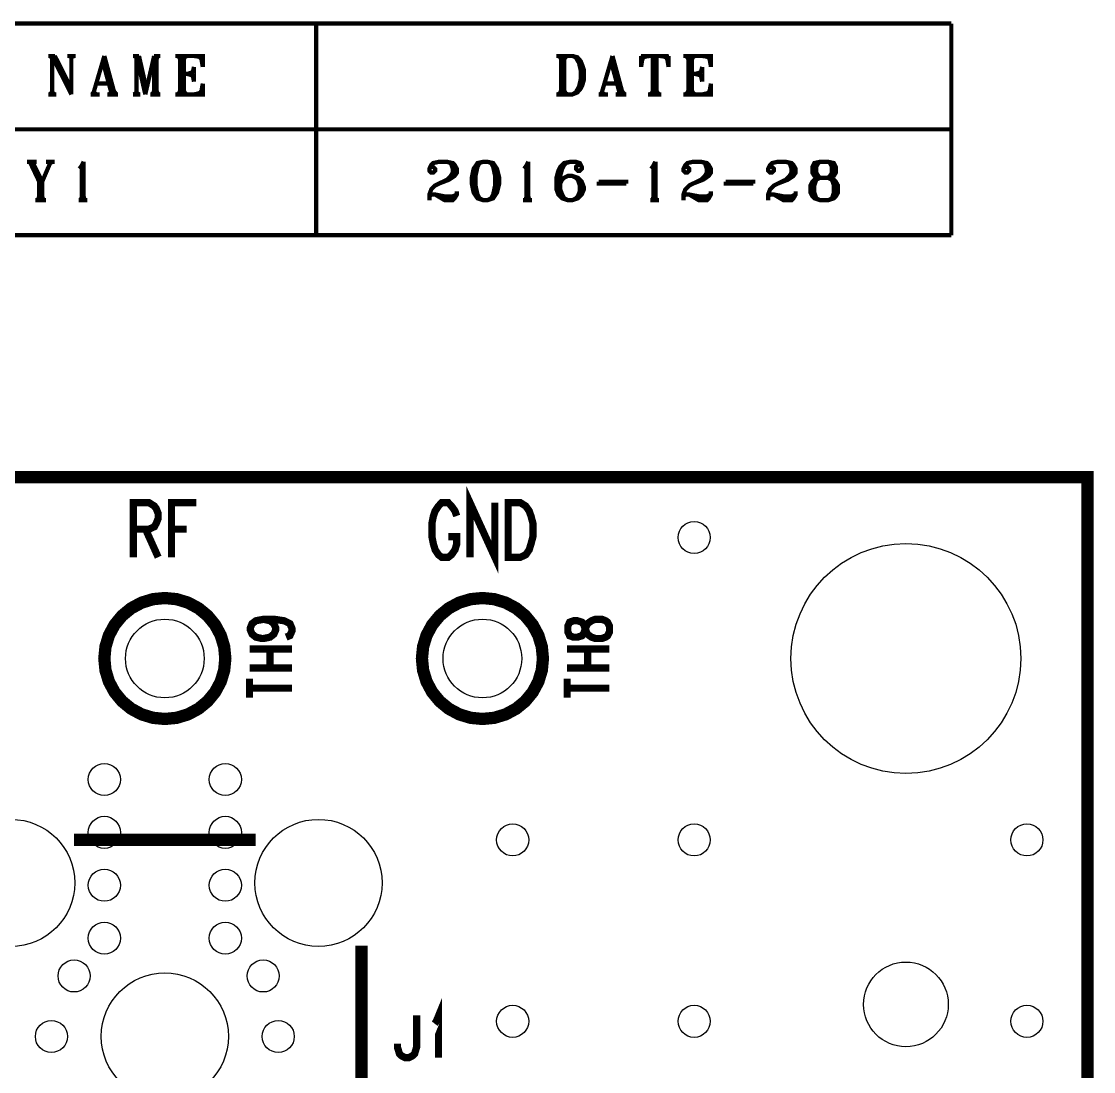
# Model space of a CAD drawing. Extents: x -0.1 to 57.1, y -0.1 to 42.5.
# Drawn here: x 39.38 to 57.1, y 25.17 to 42.53 of the extents above; entities that cross this region are included whole.
import ezdxf

# ---------------------------------------------------------------- set-up
doc = ezdxf.new("R2010")
doc.units = 0
doc.layers.get('0').update_dxf_attribs({"linetype": 'CONTINUOUS'})
doc.layers.add('02_ASSY1_GBR', color=6, linetype='CONTINUOUS')

# ---------------------------------------------------------------- blocks, each defined once
blk = doc.blocks.new('ROUND_13')
blk.add_circle((0, 0), 0.7)
blk = doc.blocks.new('ROUND_125')
blk.add_circle((0, 0), 1.9)
blk = doc.blocks.new('ROUND_127')
blk.add_circle((0, 0), 0.65)
blk = doc.blocks.new('ROUND_128')
blk.add_circle((0, 0), 1.05)
blk = doc.blocks.new('ROUND_177')
blk.add_circle((0, 0), 0.265)

msp = doc.modelspace()

# ---------------------------------------------------------------- linework, layer by layer
at = {"layer": '02_ASSY1_GBR'}
for points, const_width in [([(19.75, 42.5), (54.75, 42.5)], 0.07), ([(44.25, 42.5), (44.25, 39)], 0.07), ([(54.75, 42.5), (54.75, 39)], 0.07), ([(39.822, 41.964), (39.932, 41.964)], 0.07), ([(39.841, 41.964), (39.886, 41.943)], 0.07), ([(39.886, 41.964), (39.886, 41.36)], 0.07), ([(39.886, 41.964), (40.205, 41.328)], 0.07), ([(39.913, 41.964), (40.182, 41.423)], 0.07), ([(39.932, 41.964), (40.205, 41.423)], 0.07), ([(40.141, 41.964), (40.277, 41.964)], 0.07), ([(40.164, 41.964), (40.205, 41.943)], 0.07), ([(40.255, 41.964), (40.205, 41.943)], 0.07), ([(40.205, 41.943), (40.205, 41.328)], 0.07), ([(40.75, 41.964), (40.573, 41.36)], 0.07), ([(40.723, 41.88), (40.873, 41.328)], 0.07), ([(40.75, 41.964), (40.923, 41.328)], 0.07), ([(40.75, 41.88), (40.9, 41.328)], 0.07), ([(41.222, 41.964), (41.323, 41.964)], 0.07), ([(41.241, 41.964), (41.282, 41.943)], 0.07), ([(41.282, 41.964), (41.282, 41.36)], 0.07), ([(41.282, 41.964), (41.427, 41.328)], 0.07), ([(41.304, 41.964), (41.427, 41.423)], 0.07), ([(41.323, 41.964), (41.445, 41.423)], 0.07), ([(41.573, 41.964), (41.427, 41.328)], 0.07), ([(41.573, 41.964), (41.573, 41.328)], 0.07), ([(41.573, 41.964), (41.677, 41.964)], 0.07), ([(41.591, 41.943), (41.591, 41.36)], 0.07), ([(41.614, 41.964), (41.614, 41.328)], 0.07), ([(41.632, 41.964), (41.614, 41.911)], 0.07), ([(41.655, 41.964), (41.614, 41.943)], 0.07), ([(41.922, 41.964), (42.377, 41.964), (42.377, 41.784)], 0.07), ([(41.95, 41.964), (42.004, 41.943)], 0.07), ([(41.977, 41.964), (42.004, 41.911)], 0.07), ([(42.004, 41.964), (42.004, 41.328)], 0.07), ([(42.032, 41.943), (42.032, 41.36)], 0.07), ([(42.064, 41.964), (42.064, 41.328)], 0.07), ([(42.091, 41.964), (42.064, 41.911)], 0.07), ([(42.118, 41.964), (42.064, 41.943)], 0.07), ([(42.232, 41.964), (42.377, 41.943)], 0.07), ([(42.291, 41.964), (42.377, 41.911)], 0.07), ([(42.318, 41.964), (42.377, 41.88)], 0.07), ([(42.346, 41.964), (42.377, 41.784)], 0.07), ([(48.223, 41.964), (48.486, 41.964), (48.568, 41.943), (48.623, 41.88), (48.65, 41.816), (48.678, 41.731), (48.678, 41.572), (48.65, 41.477), (48.623, 41.423), (48.568, 41.36), (48.486, 41.328), (48.223, 41.328)], 0.07), ([(48.245, 41.964), (48.3, 41.943)], 0.07), ([(48.273, 41.964), (48.3, 41.911)], 0.07), ([(48.3, 41.964), (48.3, 41.328)], 0.07), ([(48.327, 41.943), (48.327, 41.36)], 0.07), ([(48.354, 41.964), (48.354, 41.328)], 0.07), ([(48.382, 41.964), (48.354, 41.911)], 0.07), ([(48.409, 41.964), (48.354, 41.943)], 0.07), ([(48.486, 41.964), (48.541, 41.943), (48.596, 41.848), (48.623, 41.731), (48.623, 41.572), (48.596, 41.455), (48.541, 41.36), (48.486, 41.328)], 0.07), ([(48.596, 41.88), (48.623, 41.816), (48.65, 41.731), (48.65, 41.572), (48.623, 41.477), (48.596, 41.423)], 0.07), ([(49.15, 41.964), (48.973, 41.36)], 0.07), ([(49.123, 41.88), (49.273, 41.328)], 0.07), ([(49.15, 41.964), (49.323, 41.328)], 0.07), ([(49.15, 41.88), (49.3, 41.328)], 0.07), ([(49.623, 41.964), (49.623, 41.784)], 0.07), ([(49.623, 41.964), (50.077, 41.964)], 0.07), ([(49.65, 41.964), (49.623, 41.784)], 0.07), ([(49.677, 41.964), (49.623, 41.88)], 0.07), ([(49.704, 41.964), (49.623, 41.911)], 0.07), ([(49.764, 41.964), (49.623, 41.943)], 0.07), ([(49.818, 41.964), (49.818, 41.328)], 0.07), ([(49.85, 41.943), (49.85, 41.36)], 0.07), ([(49.877, 41.964), (49.877, 41.328)], 0.07), ([(49.932, 41.964), (50.077, 41.943)], 0.07), ([(49.991, 41.964), (50.077, 41.911)], 0.07), ([(50.018, 41.964), (50.077, 41.88)], 0.07), ([(50.046, 41.964), (50.077, 41.784)], 0.07), ([(50.077, 41.964), (50.077, 41.784)], 0.07), ([(50.322, 41.964), (50.777, 41.964), (50.777, 41.784)], 0.07), ([(50.35, 41.964), (50.404, 41.943)], 0.07), ([(50.377, 41.964), (50.404, 41.911)], 0.07), ([(50.404, 41.964), (50.404, 41.328)], 0.07), ([(50.432, 41.943), (50.432, 41.36)], 0.07), ([(50.464, 41.964), (50.464, 41.328)], 0.07), ([(50.491, 41.964), (50.464, 41.911)], 0.07), ([(50.518, 41.964), (50.464, 41.943)], 0.07), ([(50.632, 41.964), (50.777, 41.943)], 0.07), ([(50.691, 41.964), (50.777, 41.911)], 0.07), ([(50.718, 41.964), (50.777, 41.88)], 0.07), ([(50.746, 41.964), (50.777, 41.784)], 0.07), ([(42.232, 41.699), (42.118, 41.667), (42.232, 41.636)], 0.07), ([(42.064, 41.667), (42.232, 41.667)], 0.07), ([(42.232, 41.731), (42.177, 41.667), (42.232, 41.604)], 0.07), ([(42.232, 41.784), (42.205, 41.667), (42.232, 41.54)], 0.07), ([(42.232, 41.784), (42.232, 41.54)], 0.07), ([(50.632, 41.699), (50.518, 41.667), (50.632, 41.636)], 0.07), ([(50.464, 41.667), (50.632, 41.667)], 0.07), ([(50.632, 41.731), (50.577, 41.667), (50.632, 41.604)], 0.07), ([(50.632, 41.784), (50.605, 41.667), (50.632, 41.54)], 0.07), ([(50.632, 41.784), (50.632, 41.54)], 0.07), ([(40.623, 41.508), (40.85, 41.508)], 0.07), ([(41.922, 41.328), (42.377, 41.328), (42.377, 41.508)], 0.07), ([(42.346, 41.328), (42.377, 41.508)], 0.07), ([(49.023, 41.508), (49.25, 41.508)], 0.07), ([(50.322, 41.328), (50.777, 41.328), (50.777, 41.508)], 0.07), ([(50.746, 41.328), (50.777, 41.508)], 0.07), ([(39.822, 41.328), (39.954, 41.328)], 0.07), ([(39.886, 41.36), (39.841, 41.328)], 0.07), ([(39.886, 41.36), (39.932, 41.328)], 0.07), ([(40.522, 41.328), (40.673, 41.328)], 0.07), ([(40.573, 41.36), (40.545, 41.328)], 0.07), ([(40.573, 41.36), (40.623, 41.328)], 0.07), ([(40.8, 41.328), (40.977, 41.328)], 0.07), ([(40.873, 41.36), (40.823, 41.328)], 0.07), ([(40.873, 41.392), (40.85, 41.328)], 0.07), ([(40.9, 41.392), (40.95, 41.328)], 0.07), ([(41.222, 41.328), (41.345, 41.328)], 0.07), ([(41.282, 41.36), (41.241, 41.328)], 0.07), ([(41.282, 41.36), (41.323, 41.328)], 0.07), ([(41.509, 41.328), (41.677, 41.328)], 0.07), ([(41.573, 41.36), (41.532, 41.328)], 0.07), ([(41.573, 41.392), (41.55, 41.328)], 0.07), ([(41.614, 41.392), (41.632, 41.328)], 0.07), ([(41.614, 41.36), (41.655, 41.328)], 0.07), ([(42.004, 41.36), (41.95, 41.328)], 0.07), ([(42.004, 41.392), (41.977, 41.328)], 0.07), ([(42.064, 41.392), (42.091, 41.328)], 0.07), ([(42.064, 41.36), (42.118, 41.328)], 0.07), ([(42.232, 41.328), (42.377, 41.36)], 0.07), ([(42.291, 41.328), (42.377, 41.392)], 0.07), ([(42.318, 41.328), (42.377, 41.423)], 0.07), ([(48.3, 41.36), (48.245, 41.328)], 0.07), ([(48.3, 41.392), (48.273, 41.328)], 0.07), ([(48.354, 41.392), (48.382, 41.328)], 0.07), ([(48.354, 41.36), (48.409, 41.328)], 0.07), ([(48.923, 41.328), (49.073, 41.328)], 0.07), ([(48.973, 41.36), (48.945, 41.328)], 0.07), ([(48.973, 41.36), (49.023, 41.328)], 0.07), ([(49.2, 41.328), (49.378, 41.328)], 0.07), ([(49.273, 41.36), (49.223, 41.328)], 0.07), ([(49.273, 41.392), (49.25, 41.328)], 0.07), ([(49.3, 41.392), (49.35, 41.328)], 0.07), ([(49.736, 41.328), (49.959, 41.328)], 0.07), ([(49.818, 41.36), (49.764, 41.328)], 0.07), ([(49.818, 41.392), (49.791, 41.328)], 0.07), ([(49.877, 41.392), (49.905, 41.328)], 0.07), ([(49.877, 41.36), (49.932, 41.328)], 0.07), ([(50.404, 41.36), (50.35, 41.328)], 0.07), ([(50.404, 41.392), (50.377, 41.328)], 0.07), ([(50.464, 41.392), (50.491, 41.328)], 0.07), ([(50.464, 41.36), (50.518, 41.328)], 0.07), ([(50.632, 41.328), (50.777, 41.36)], 0.07), ([(50.691, 41.328), (50.777, 41.392)], 0.07), ([(50.718, 41.328), (50.777, 41.423)], 0.07), ([(19.75, 40.75), (54.75, 40.75)], 0.07), ([(39.473, 40.214), (39.632, 40.214)], 0.07), ([(39.495, 40.214), (39.541, 40.193)], 0.07), ([(39.518, 40.214), (39.673, 39.886), (39.673, 39.578)], 0.07), ([(39.541, 40.214), (39.695, 39.886), (39.695, 39.61)], 0.07), ([(39.559, 40.214), (39.723, 39.886), (39.723, 39.578)], 0.07), ([(39.609, 40.214), (39.559, 40.193)], 0.07), ([(39.786, 40.214), (39.927, 40.214)], 0.07), ([(39.814, 40.214), (39.855, 40.193)], 0.07), ([(39.9, 40.214), (39.855, 40.193)], 0.07), ([(40.409, 40.214), (40.364, 40.13), (40.336, 40.098)], 0.07), ([(40.409, 40.214), (40.409, 39.578)], 0.07), ([(46.154, 40.13), (46.186, 40.13), (46.218, 40.098), (46.218, 40.066), (46.186, 40.034), (46.154, 40.034), (46.123, 40.066), (46.123, 40.098), (46.154, 40.161), (46.186, 40.193), (46.282, 40.214), (46.414, 40.214), (46.509, 40.193), (46.541, 40.161), (46.578, 40.098), (46.578, 40.034), (46.541, 39.981), (46.446, 39.917), (46.282, 39.854), (46.218, 39.822), (46.154, 39.758), (46.123, 39.673), (46.123, 39.578)], 0.07), ([(46.414, 40.214), (46.477, 40.193), (46.509, 40.098), (46.509, 40.034), (46.477, 39.981), (46.414, 39.917), (46.282, 39.854)], 0.07), ([(47.014, 40.214), (46.918, 40.193), (46.854, 40.098), (46.823, 39.949), (46.823, 39.854), (46.854, 39.705), (46.918, 39.61), (47.014, 39.578), (47.082, 39.578), (47.177, 39.61), (47.241, 39.705), (47.278, 39.854), (47.278, 39.949), (47.241, 40.098), (47.177, 40.193), (47.082, 40.214), (47.014, 40.214)], 0.07), ([(47.014, 40.214), (46.95, 40.193), (46.918, 40.13), (46.886, 39.981), (46.886, 39.822), (46.918, 39.673), (46.95, 39.61), (47.014, 39.578)], 0.07), ([(47.082, 39.578), (47.146, 39.61), (47.177, 39.673), (47.209, 39.822), (47.209, 39.981), (47.177, 40.13), (47.146, 40.193), (47.082, 40.214)], 0.07), ([(47.759, 40.214), (47.714, 40.13), (47.686, 40.098)], 0.07), ([(47.759, 40.214), (47.759, 39.578)], 0.07), ([(48.609, 40.161), (48.577, 40.161), (48.546, 40.13), (48.546, 40.098), (48.577, 40.066), (48.609, 40.066), (48.641, 40.098), (48.641, 40.13), (48.609, 40.193), (48.546, 40.214), (48.45, 40.214), (48.35, 40.193), (48.286, 40.13), (48.254, 40.066), (48.223, 39.949), (48.223, 39.758), (48.254, 39.673), (48.318, 39.61), (48.414, 39.578), (48.482, 39.578), (48.577, 39.61), (48.641, 39.673), (48.678, 39.758), (48.678, 39.79), (48.641, 39.886), (48.577, 39.949), (48.482, 39.981), (48.414, 39.981), (48.35, 39.949), (48.318, 39.917), (48.286, 39.854)], 0.07), ([(48.45, 40.214), (48.382, 40.193), (48.35, 40.161), (48.318, 40.098), (48.286, 39.981), (48.286, 39.758), (48.318, 39.673), (48.35, 39.61), (48.414, 39.578)], 0.07), ([(49.859, 40.214), (49.814, 40.13), (49.786, 40.098)], 0.07), ([(49.859, 40.214), (49.859, 39.578)], 0.07), ([(50.354, 40.13), (50.386, 40.13), (50.418, 40.098), (50.418, 40.066), (50.386, 40.034), (50.354, 40.034), (50.322, 40.066), (50.322, 40.098), (50.354, 40.161), (50.386, 40.193), (50.482, 40.214), (50.614, 40.214), (50.709, 40.193), (50.741, 40.161), (50.777, 40.098), (50.777, 40.034), (50.741, 39.981), (50.646, 39.917), (50.482, 39.854), (50.418, 39.822), (50.354, 39.758), (50.322, 39.673), (50.322, 39.578)], 0.07), ([(50.614, 40.214), (50.677, 40.193), (50.709, 40.098), (50.709, 40.034), (50.677, 39.981), (50.614, 39.917), (50.482, 39.854)], 0.07), ([(51.754, 40.13), (51.786, 40.13), (51.818, 40.098), (51.818, 40.066), (51.786, 40.034), (51.754, 40.034), (51.722, 40.066), (51.722, 40.098), (51.754, 40.161), (51.786, 40.193), (51.882, 40.214), (52.014, 40.214), (52.109, 40.193), (52.141, 40.161), (52.177, 40.098), (52.177, 40.034), (52.141, 39.981), (52.046, 39.917), (51.882, 39.854), (51.818, 39.822), (51.754, 39.758), (51.722, 39.673), (51.722, 39.578)], 0.07), ([(52.014, 40.214), (52.077, 40.193), (52.109, 40.098), (52.109, 40.034), (52.077, 39.981), (52.014, 39.917), (51.882, 39.854)], 0.07), ([(52.582, 40.214), (52.486, 40.193), (52.454, 40.13), (52.454, 40.034), (52.486, 39.981), (52.582, 39.949), (52.714, 39.949), (52.809, 39.981), (52.841, 40.034), (52.841, 40.13), (52.809, 40.193), (52.714, 40.214), (52.582, 40.214)], 0.07), ([(52.582, 40.214), (52.55, 40.193), (52.518, 40.13), (52.518, 40.034), (52.55, 39.981), (52.582, 39.949)], 0.07), ([(52.714, 39.949), (52.746, 39.981), (52.777, 40.034), (52.777, 40.13), (52.746, 40.193), (52.714, 40.214)], 0.07), ([(39.855, 40.193), (39.723, 39.886)], 0.07), ([(40.377, 40.161), (40.377, 39.578)], 0.07), ([(40.395, 40.161), (40.395, 39.61)], 0.07), ([(46.154, 40.098), (46.154, 40.066), (46.186, 40.066), (46.186, 40.098), (46.154, 40.098)], 0.07), ([(46.509, 40.161), (46.541, 40.098), (46.541, 40.034), (46.509, 39.981)], 0.07), ([(46.918, 40.161), (46.886, 40.098), (46.854, 39.981), (46.854, 39.822), (46.886, 39.705), (46.918, 39.642)], 0.07), ([(47.177, 39.642), (47.209, 39.705), (47.241, 39.822), (47.241, 39.981), (47.209, 40.098), (47.177, 40.161)], 0.07), ([(47.727, 40.161), (47.727, 39.578)], 0.07), ([(47.745, 40.161), (47.745, 39.61)], 0.07), ([(48.318, 40.13), (48.286, 40.066), (48.254, 39.949), (48.254, 39.758), (48.286, 39.673), (48.318, 39.642)], 0.07), ([(48.577, 40.13), (48.577, 40.098), (48.609, 40.098), (48.609, 40.13), (48.577, 40.13)], 0.07), ([(49.827, 40.161), (49.827, 39.578)], 0.07), ([(49.845, 40.161), (49.845, 39.61)], 0.07), ([(50.354, 40.098), (50.354, 40.066), (50.386, 40.066), (50.386, 40.098), (50.354, 40.098)], 0.07), ([(50.709, 40.161), (50.741, 40.098), (50.741, 40.034), (50.709, 39.981)], 0.07), ([(51.754, 40.098), (51.754, 40.066), (51.786, 40.066), (51.786, 40.098), (51.754, 40.098)], 0.07), ([(52.109, 40.161), (52.141, 40.098), (52.141, 40.034), (52.109, 39.981)], 0.07), ([(52.518, 40.193), (52.486, 40.13), (52.486, 40.034), (52.518, 39.981)], 0.07), ([(52.777, 39.981), (52.809, 40.034), (52.809, 40.13), (52.777, 40.193)], 0.07), ([(48.482, 39.578), (48.546, 39.61), (48.577, 39.642), (48.609, 39.727), (48.609, 39.822), (48.577, 39.917), (48.546, 39.949), (48.482, 39.981)], 0.07), ([(48.609, 39.673), (48.641, 39.727), (48.641, 39.822), (48.609, 39.886)], 0.07), ([(48.923, 39.886), (49.378, 39.886), (49.378, 39.854)], 0.07), ([(48.923, 39.886), (48.923, 39.854), (49.378, 39.854)], 0.07), ([(51.022, 39.886), (51.477, 39.886), (51.477, 39.854)], 0.07), ([(51.022, 39.886), (51.022, 39.854), (51.477, 39.854)], 0.07), ([(52.582, 39.949), (52.486, 39.917), (52.454, 39.886), (52.422, 39.822), (52.422, 39.705), (52.454, 39.642), (52.486, 39.61), (52.582, 39.578), (52.714, 39.578), (52.809, 39.61), (52.841, 39.642), (52.877, 39.705), (52.877, 39.822), (52.841, 39.886), (52.809, 39.917), (52.714, 39.949)], 0.07), ([(52.486, 39.886), (52.454, 39.822), (52.454, 39.705), (52.486, 39.642)], 0.07), ([(52.582, 39.949), (52.518, 39.917), (52.486, 39.822), (52.486, 39.705), (52.518, 39.61), (52.582, 39.578)], 0.07), ([(52.714, 39.578), (52.777, 39.61), (52.809, 39.705), (52.809, 39.822), (52.777, 39.917), (52.714, 39.949)], 0.07), ([(52.809, 39.642), (52.841, 39.705), (52.841, 39.822), (52.809, 39.886)], 0.07), ([(46.123, 39.642), (46.154, 39.673), (46.218, 39.673), (46.377, 39.642), (46.509, 39.642), (46.578, 39.673)], 0.07), ([(46.218, 39.673), (46.377, 39.578), (46.509, 39.578), (46.541, 39.61), (46.578, 39.673), (46.578, 39.727)], 0.07), ([(46.218, 39.673), (46.377, 39.61), (46.509, 39.61), (46.541, 39.642)], 0.07), ([(50.322, 39.642), (50.354, 39.673), (50.418, 39.673), (50.577, 39.642), (50.709, 39.642), (50.777, 39.673)], 0.07), ([(50.418, 39.673), (50.577, 39.578), (50.709, 39.578), (50.741, 39.61), (50.777, 39.673), (50.777, 39.727)], 0.07), ([(50.418, 39.673), (50.577, 39.61), (50.709, 39.61), (50.741, 39.642)], 0.07), ([(51.722, 39.642), (51.754, 39.673), (51.818, 39.673), (51.977, 39.642), (52.109, 39.642), (52.177, 39.673)], 0.07), ([(51.818, 39.673), (51.977, 39.578), (52.109, 39.578), (52.141, 39.61), (52.177, 39.673), (52.177, 39.727)], 0.07), ([(51.818, 39.673), (51.977, 39.61), (52.109, 39.61), (52.141, 39.642)], 0.07), ([(39.609, 39.578), (39.786, 39.578)], 0.07), ([(39.673, 39.61), (39.632, 39.578)], 0.07), ([(39.673, 39.642), (39.65, 39.578)], 0.07), ([(39.723, 39.642), (39.741, 39.578)], 0.07), ([(39.723, 39.61), (39.764, 39.578)], 0.07), ([(40.323, 39.578), (40.468, 39.578)], 0.07), ([(40.377, 39.61), (40.35, 39.578)], 0.07), ([(40.377, 39.642), (40.364, 39.578)], 0.07), ([(40.409, 39.642), (40.423, 39.578)], 0.07), ([(40.409, 39.61), (40.436, 39.578)], 0.07), ([(47.673, 39.578), (47.818, 39.578)], 0.07), ([(47.727, 39.61), (47.7, 39.578)], 0.07), ([(47.727, 39.642), (47.714, 39.578)], 0.07), ([(47.759, 39.642), (47.773, 39.578)], 0.07), ([(47.759, 39.61), (47.786, 39.578)], 0.07), ([(49.773, 39.578), (49.918, 39.578)], 0.07), ([(49.827, 39.61), (49.8, 39.578)], 0.07), ([(49.827, 39.642), (49.814, 39.578)], 0.07), ([(49.859, 39.642), (49.873, 39.578)], 0.07), ([(49.859, 39.61), (49.886, 39.578)], 0.07), ([(54.75, 39), (19.75, 39)], 0.07), ([(0, 0), (57, 0), (57, 35), (0, 35), (0, 0)], 0.2032), ([(46.795, 33.675), (46.795, 34.575), (47.205, 33.675), (47.205, 34.575)], 0.12), ([(41.23, 33.675), (41.23, 34.575), (41.492, 34.575), (41.578, 34.52), (41.607, 34.48), (41.64, 34.398), (41.64, 34.316), (41.607, 34.234), (41.578, 34.18), (41.492, 34.139), (41.23, 34.139)], 0.12), ([(42.27, 34.575), (41.86, 34.575), (41.86, 33.675)], 0.12), ([(46.575, 34.357), (46.546, 34.439), (46.489, 34.52), (46.436, 34.575), (46.325, 34.575), (46.272, 34.52), (46.218, 34.439), (46.19, 34.357), (46.165, 34.234), (46.165, 34.016), (46.19, 33.893), (46.218, 33.798), (46.272, 33.716), (46.325, 33.675), (46.436, 33.675), (46.489, 33.716), (46.546, 33.798), (46.575, 33.893), (46.575, 34.016), (46.436, 34.016)], 0.12), ([(47.425, 34.575), (47.63, 34.575), (47.716, 34.52), (47.773, 34.439), (47.802, 34.357), (47.835, 34.234), (47.835, 34.016), (47.802, 33.893), (47.773, 33.798), (47.716, 33.716), (47.63, 33.675), (47.425, 33.675), (47.425, 34.575)], 0.12), ([(41.431, 34.139), (41.64, 33.675)], 0.12), ([(41.86, 34.139), (42.11, 34.139)], 0.12), ([(40.75, 32), (40.769, 31.805), (40.826, 31.617), (40.919, 31.444), (41.043, 31.293), (41.194, 31.169), (41.367, 31.076), (41.555, 31.019), (41.75, 31), (41.945, 31.019), (42.133, 31.076), (42.306, 31.169), (42.457, 31.293), (42.581, 31.444), (42.674, 31.617), (42.731, 31.805), (42.75, 32), (42.731, 32.195), (42.674, 32.383), (42.581, 32.556), (42.457, 32.707), (42.306, 32.831), (42.133, 32.924), (41.945, 32.981), (41.75, 33), (41.555, 32.981), (41.367, 32.924), (41.194, 32.831), (41.043, 32.707), (40.919, 32.556), (40.826, 32.383), (40.769, 32.195), (40.75, 32)], 0.2032), ([(46, 32), (46.019, 31.805), (46.076, 31.617), (46.169, 31.444), (46.293, 31.293), (46.444, 31.169), (46.617, 31.076), (46.805, 31.019), (47, 31), (47.195, 31.019), (47.383, 31.076), (47.556, 31.169), (47.707, 31.293), (47.831, 31.444), (47.924, 31.617), (47.981, 31.805), (48, 32), (47.981, 32.195), (47.924, 32.383), (47.831, 32.556), (47.707, 32.707), (47.556, 32.831), (47.383, 32.924), (47.195, 32.981), (47, 33), (46.805, 32.981), (46.617, 32.924), (46.444, 32.831), (46.293, 32.707), (46.169, 32.556), (46.076, 32.383), (46.019, 32.195), (46, 32)], 0.2032), ([(43.383, 32.649), (43.489, 32.624), (43.553, 32.576), (43.585, 32.5), (43.585, 32.477), (43.553, 32.404), (43.489, 32.353), (43.383, 32.331), (43.352, 32.331), (43.256, 32.353), (43.192, 32.404), (43.161, 32.477), (43.161, 32.5), (43.192, 32.576), (43.256, 32.624), (43.383, 32.649), (43.553, 32.649), (43.723, 32.624), (43.818, 32.576), (43.85, 32.5), (43.85, 32.452), (43.818, 32.379), (43.755, 32.353)], 0.12), ([(48.411, 32.442), (48.442, 32.375), (48.506, 32.353), (48.57, 32.353), (48.644, 32.375), (48.676, 32.42), (48.708, 32.512), (48.739, 32.579), (48.803, 32.624), (48.867, 32.649), (48.973, 32.649), (49.036, 32.624), (49.068, 32.601), (49.1, 32.535), (49.1, 32.442), (49.068, 32.375), (49.036, 32.353), (48.973, 32.331), (48.867, 32.331), (48.803, 32.353), (48.739, 32.398), (48.708, 32.465), (48.676, 32.557), (48.644, 32.601), (48.57, 32.624), (48.506, 32.624), (48.442, 32.601), (48.411, 32.535), (48.411, 32.442)], 0.12), ([(43.15, 32.159), (43.85, 32.159)], 0.12), ([(43.489, 31.841), (43.489, 32.159)], 0.12), ([(48.4, 32.159), (49.1, 32.159)], 0.12), ([(48.739, 31.841), (48.739, 32.159)], 0.12), ([(43.15, 31.841), (43.85, 31.841)], 0.12), ([(48.4, 31.841), (49.1, 31.841)], 0.12), ([(43.15, 31.351), (43.15, 31.669)], 0.12), ([(48.4, 31.351), (48.4, 31.669)], 0.12), ([(43.15, 31.51), (43.85, 31.51)], 0.12), ([(48.4, 31.51), (49.1, 31.51)], 0.12), ([(40.25, 29), (43.25, 29)], 0.2032), ([(45, 27.25), (45, 24.25)], 0.2032), ([(46.21, 25.962), (46.235, 25.994), (46.274, 26.089), (46.274, 25.4)], 0.12), ([(45.911, 26.1), (45.911, 25.57), (45.879, 25.464), (45.847, 25.432), (45.787, 25.4), (45.72, 25.4), (45.659, 25.432), (45.628, 25.464), (45.596, 25.57), (45.596, 25.633)], 0.12)]:
    msp.add_lwpolyline(points, dxfattribs=dict(at, const_width=const_width))

# ---------------------------------------------------------------- block references
for name, p in [('ROUND_177', (50.5, 34)), ('ROUND_125', (54, 32)), ('ROUND_127', (41.75, 32)), ('ROUND_127', (47, 32)), ('ROUND_177', (40.75, 30)), ('ROUND_177', (42.75, 30)), ('ROUND_128', (39.21, 28.29)), ('ROUND_177', (40.75, 29.125)), ('ROUND_177', (42.75, 29.125)), ('ROUND_128', (44.29, 28.29)), ('ROUND_177', (47.5, 29)), ('ROUND_177', (50.5, 29)), ('ROUND_177', (56, 29)), ('ROUND_177', (40.75, 28.25)), ('ROUND_177', (42.75, 28.25)), ('ROUND_177', (40.75, 27.375)), ('ROUND_177', (42.75, 27.375)), ('ROUND_177', (40.25, 26.75)), ('ROUND_177', (43.375, 26.75)), ('ROUND_13', (54, 26.28)), ('ROUND_128', (41.75, 25.75)), ('ROUND_177', (47.5, 26)), ('ROUND_177', (50.5, 26)), ('ROUND_177', (56, 26)), ('ROUND_177', (39.875, 25.75)), ('ROUND_177', (43.625, 25.75))]:
    msp.add_blockref(name, p, dxfattribs=at)

doc.saveas('drawing.dxf')
